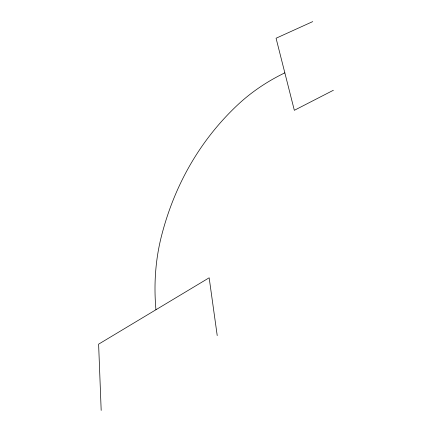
<?xml version="1.0" encoding="UTF-8"?>
<svg xmlns="http://www.w3.org/2000/svg" width="432" height="432" viewBox="0 0 432 432"><rect width="100%" height="100%" fill="white"/><g stroke="black" fill="none" stroke-linecap="round" stroke-linejoin="round"><path stroke-width="0.65" d="M333.385 90.256L294.338 110.311L276.064 38.237L312.73 21.6M217.226 335.588L209.158 277.792L98.615 344.164L101.18 410.4M284.839 72.857A298.739 220.617 29.2 0 0 237.303 105.235A536.965 373.324 40.3 0 0 161.498 235.958A317.358 244.631 32.9 0 0 155.952 309.739"/></g></svg>
